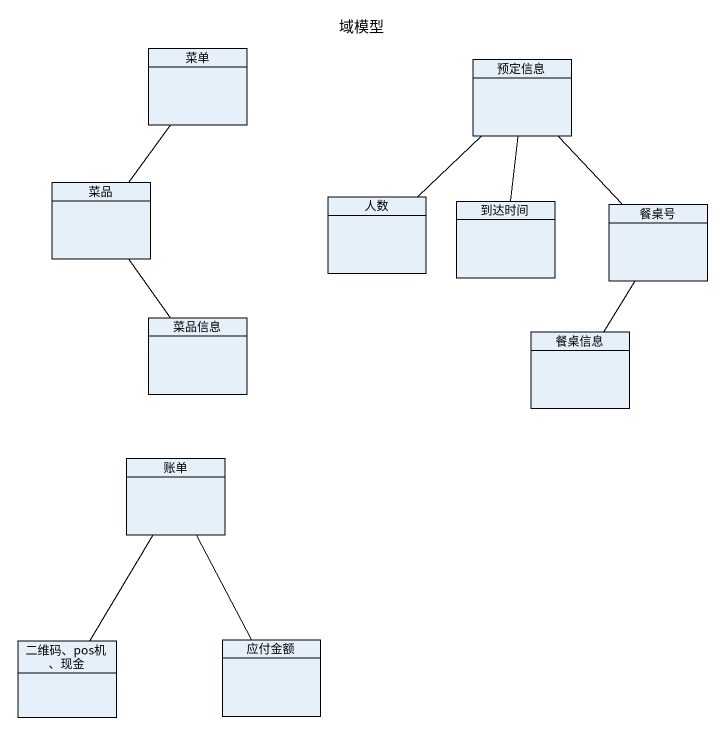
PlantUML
@startuml
title 域模型
hide circle
hide empty members
class 菜单
class 预定信息
class 菜品
class 人数
class 到达时间
class 餐桌号
class 菜品信息
class 餐桌信息
class 账单
class "二维码、pos机 、现金" as 二维码_pos机_现金
class 应付金额
菜单 -- 菜品
预定信息 -- 人数
预定信息 -- 到达时间
预定信息 -- 餐桌号
菜品 -- 菜品信息
餐桌号 -- 餐桌信息
账单 -- 二维码_pos机_现金
账单 -- 应付金额
@enduml
